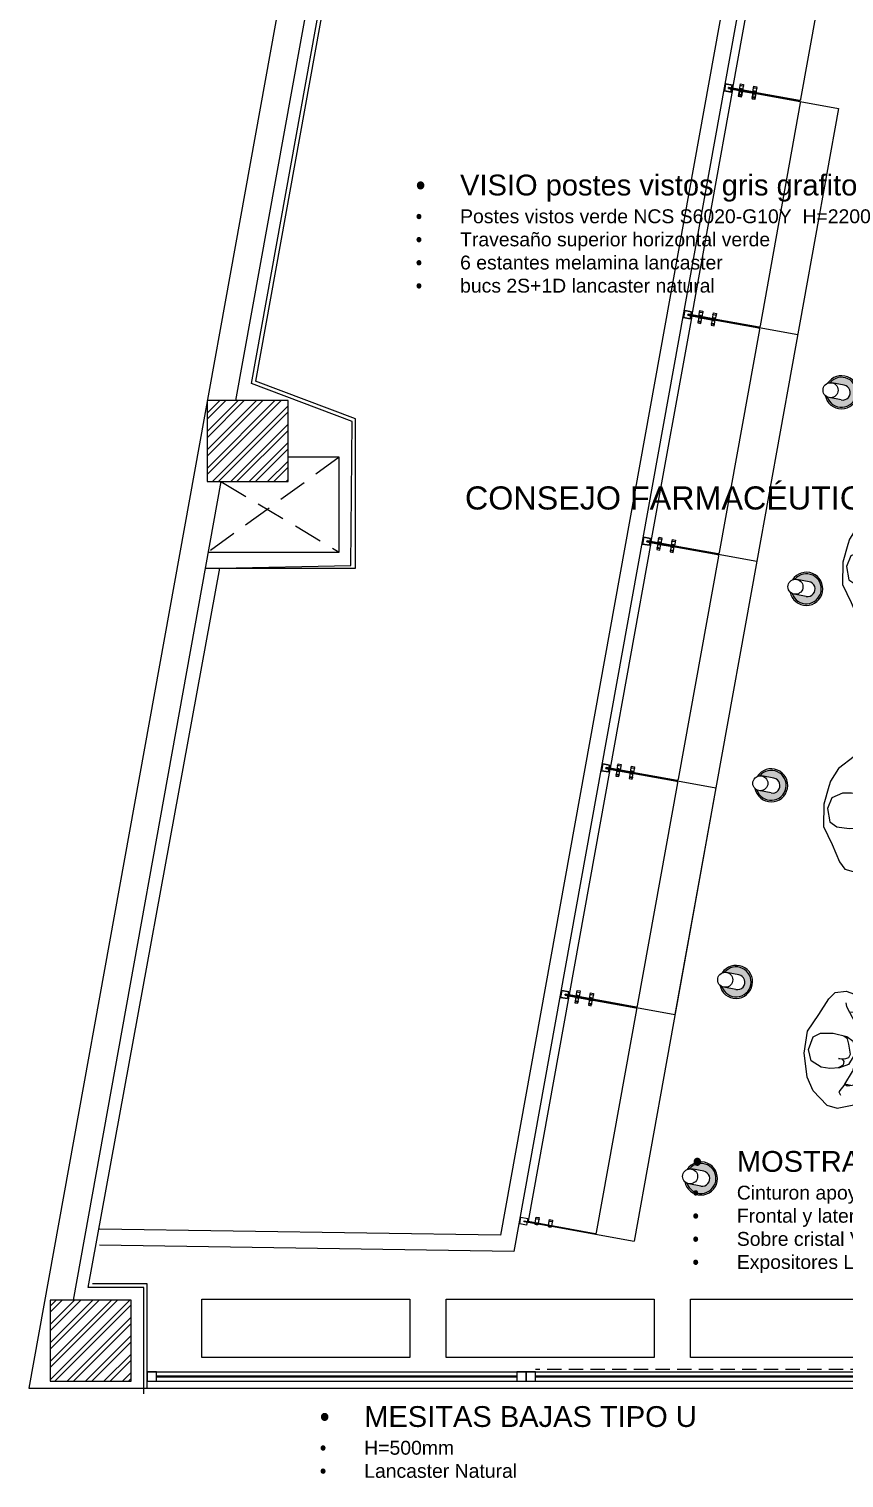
# Model space of a CAD drawing. Extents: x -62916 to 126930, y -44595 to 9525.
# Drawn here: x -28868 to -25342, y -26980 to -20713 of the extents above; entities that cross this region are included whole.
import ezdxf

# ---------------------------------------------------------------- set-up
doc = ezdxf.new("R2010")
doc.units = 0
doc.header["$LTSCALE"] = 1000
doc.header["$MEASUREMENT"] = 0
doc.linetypes.add('DASHED2', pattern=[0.375, 0.25, -0.125])
doc.linetypes.add('HIDDEN2', pattern=[0.1875, 0.125, -0.0625])
doc.layers.get('0').update_dxf_attribs({"linetype": 'CONTINUOUS'})
for name, color, linetype in [('A_luminarias tecnicas', 21, 'CONTINUOUS'), ('A_proyección o4', 251, 'CONTINUOUS'), ('ALZADO', 7, 'CONTINUOUS'), ('AREA', 1, 'CONTINUOUS'), ('Arturo', 8, 'CONTINUOUS'), ('CARPINTERIA', 4, 'CONTINUOUS'), ('Linea Capa Color 0140 Blau Vidre JB', 140, 'CONTINUOUS'), ('Mobiliario', 8, 'CONTINUOUS'), ('MURO', 2, 'CONTINUOUS')]:
    doc.layers.add(name, color=color, linetype=linetype)
doc.layers.add('textos DT ocultar', color=7, linetype='CONTINUOUS', lineweight=13)
doc.styles.add('ARIAL', font='Arial.ttf')
doc.styles.add('STYLE1', font='Arial.ttf', dxfattribs={"width": 0.75})

# ---------------------------------------------------------------- blocks, each defined once
blk = doc.blocks.new('Arturo')
at = {"layer": 'Arturo'}
for p, q in [((-221.6, 109.3, 0), (-217, 132.7, 0)), ((-217, 132.7, 0), (-204.2, 135.1, 0)), ((-204.2, 135.1, 0), (-200.7, 114.4, 0)), ((-200.7, 114.4, 0), (-194.6, 136.1, 0)), ((-194.6, 136.1, 0), (-185.2, 135.6, 0)), ((-185.2, 135.6, 0), (-181.5, 65.7, 0)), ((58.5, 154.8, 0), (50.1, 150.3, 0)), ((50.1, 150.3, 0), (75.9, 85.3, 0)), ((73.1, 137.5, 0), (58.5, 154.8, 0)), ((80.2, 161, 0), (67.6, 157.8, 0)), ((67.6, 157.8, 0), (73.1, 137.5, 0)), ((94.1, 141.6, 0), (80.2, 161, 0)), ((101.6, 154.5, 0), (90.3, 152.1, 0)), ((90.3, 152.1, 0), (94.1, 141.6, 0)), ((120, 126.7, 0), (101.6, 154.5, 0)), ((128.7, 143.9, 0), (114.5, 147.1, 0)), ((114.5, 147.1, 0), (120, 126.7, 0)), ((140.3, 105.3, 0), (128.7, 143.9, 0)), ((-253.9, 97, 0), (-242.3, 105.8, 0)), ((-248.5, 57.1, 0), (-253.9, 97, 0)), ((-242.3, 105.8, 0), (-238.8, 85, 0)), ((-238.8, 85, 0), (-233.7, 117.9, 0)), ((-233.7, 117.9, 0), (-222.5, 120.4, 0)), ((-222.5, 120.4, 0), (-221.6, 109.3, 0)), ((-181.5, 65.7, 0), (-171.5, 74.6, 0)), ((-171.5, 74.6, 0), (-154.6, 92.5, 0)), ((-144.1, 84, 0), (-160.6, 45.4, 0)), ((-154.6, 92.5, 0), (-144.1, 84, 0)), ((40.2, 98.5, 0), (34.2, 86.3, 0)), ((34.2, 86.3, 0), (65.3, 58.2, 0)), ((63.1, 89.2, 0), (40.2, 98.5, 0)), ((75.9, 85.3, 0), (63.1, 89.2, 0)), ((146.5, 60.3, 0), (140.3, 105.3, 0)), ((-251.3, -40.8, 0), (-235.3, 13.6, 0)), ((-235.3, 13.6, 0), (-248.5, 57.1, 0)), ((-237.2, 9, 0), (-220.6, 20.6, 0)), ((-220.6, 20.6, 0), (-193.8, 20.6, 0)), ((-160.6, 45.4, 0), (-189.1, 20.3, 0)), ((-189.1, 20.3, 0), (-188.5, 2.9, 0)), ((-188.5, 2.9, 0), (-180.8, -88.4, 0)), ((-146.4, 7.8, 0), (-155.8, -8.2, 0)), ((-125, 18.2, 0), (-146.4, 7.8, 0)), ((-105.7, 15.7, 0), (-125, 18.2, 0)), ((-88.9, 1.8, 0), (-105.7, 15.7, 0)), ((-82.2, -47.8, 0), (-88.9, 1.8, 0)), ((65.3, 58.2, 0), (101.6, 47.1, 0)), ((86.3, 0.3, 0), (74.1, -13.6, 0)), ((109.4, 6.5, 0), (86.3, 0.3, 0)), ((101.6, 47.1, 0), (108.4, 31, 0)), ((130.2, 60.6, 0), (105.8, 49.3, 0)), ((108.4, 31, 0), (126.8, -20, 0)), ((108.4, 31, 0), (126.8, -20, 0)), ((118.3, 3.5, 0), (109.4, 6.5, 0)), ((150.1, 56.9, 0), (130.2, 60.6, 0)), ((183.6, 17.5, 0), (146.5, 60.3, 0)), ((183.6, 17.5, 0), (216.3, -39.4, 0)), ((-271.4, -110.8, 0), (-251.3, -40.8, 0)), ((-178.2, -87, 0), (-139.8, -62.5, 0)), ((-155.8, -8.2, 0), (-152.9, -31.1, 0)), ((-152.9, -31.1, 0), (-145.1, -65.9, 0)), ((-139.8, -62.5, 0), (-84.1, -47.8, 0)), ((-85.4, -24.2, 0), (-83.3, -47.8, 0)), ((-84.1, -47.8, 0), (-19.9, -46.2, 0)), ((-57.7, -63.2, 0), (-30.5, -58.5, 0)), ((-30.5, -58.5, 0), (-20.4, -55.5, 0)), ((-20.4, -55.5, 0), (-12, -40.1, 0)), ((-12, -40.1, 0), (-1.1, -34.9, 0)), ((-1.1, -34.9, 0), (6.8, -43.3, 0)), ((6.8, -43.3, 0), (10.5, -58.4, 0)), ((9, -46.7, 0), (73.1, -56, 0)), ((10.5, -58.4, 0), (44.3, -75.2, 0)), ((72.6, -36.7, 0), (72.4, -55.9, 0)), ((74.1, -13.6, 0), (72.6, -36.7, 0)), ((130.7, -84.3, 0), (73.1, -56, 0)), ((126.8, -20, 0), (137.8, -73.4, 0)), ((134.8, -58.5, 0), (130.9, -84.4, 0)), ((236.8, -109.3, 0), (216.3, -39.4, 0)), ((-261.6, -157.2, 0), (-271.4, -110.8, 0)), ((-205.4, -101.9, 0), (-221.2, -106.5, 0)), ((-178.2, -87, 0), (-205.4, -101.9, 0)), ((-85.8, -152.2, 0), (-75.8, -92.6, 0)), ((-66.1, -88.5, 0), (-76.6, -105.3, 0)), ((-75.8, -92.6, 0), (-57.7, -63.2, 0)), ((-43.4, -80.4, 0), (-66.1, -88.5, 0)), ((-17.8, -74, 0), (-43.4, -80.4, 0)), ((-0.1, -70.4, 0), (-17.8, -74, 0)), ((13.7, -76, 0), (-0.1, -70.4, 0)), ((20.6, -93.8, 0), (13.7, -76, 0)), ((22.2, -120.2, 0), (20.6, -93.8, 0)), ((24.8, -102, 0), (22.2, -120.2, 0)), ((33.2, -94.6, 0), (24.8, -102, 0)), ((47.2, -97, 0), (33.2, -94.6, 0)), ((44.3, -75.2, 0), (62, -113.7, 0)), ((60.3, -117.6, 0), (47.2, -97, 0)), ((62, -113.7, 0), (67.4, -155.2, 0)), ((130.7, -84.3, 0), (165.5, -107.5, 0)), ((137.8, -73.4, 0), (132.2, -85, 0)), ((165.5, -107.5, 0), (179, -100.4, 0)), ((227.3, -155.8, 0), (236.8, -109.3, 0)), ((-232.4, -182.8, 0), (-261.6, -157.2, 0)), ((-160.7, -220.3, 0), (-232.4, -182.8, 0)), ((-81.7, -206.7, 0), (-85.8, -152.2, 0)), ((67.4, -155.2, 0), (65.1, -193, 0)), ((227.3, -155.8, 0), (169.5, -218.7, 0)), ((-85.5, -263.5, 0), (-160.7, -220.3, 0)), ((-63, -237.9, 0), (-81.7, -206.7, 0)), ((-6.6, -252.6, 0), (-63, -237.9, 0)), ((41.1, -238.5, 0), (-6.6, -252.6, 0)), ((65.1, -193, 0), (41.1, -238.5, 0)), ((112.6, -248.9, 0), (88.5, -254.5, 0)), ((169.5, -218.7, 0), (112.6, -248.9, 0)), ((11.1, -270.1, 0), (-85.5, -263.5, 0)), ((88.5, -254.5, 0), (11.1, -270.1, 0))]:
    blk.add_line(p, q, dxfattribs=at)
blk = doc.blocks.new('Hance semirec')
at = {"layer": 'A_luminarias tecnicas', "true_color": 0x007fff, "transparency": 33554534}
h = blk.add_hatch(color=150, dxfattribs=at)
h.dxf.hatch_style = 1
h.paths.add_polyline_path([(-0.0325, 0), (-0.0325, 0.0536, -0.069166), (-0.0313, 0.0625, 3.887654), (0.0313, 0.0625, -0.069166), (0.0325, 0.0536), (0.0325, 0, -1)])
at = {"layer": 'A_luminarias tecnicas'}
for p, q in [((-0.0325, 0), (-0.0325, 0.0536)), ((0.0325, 0), (0.0325, 0.0536))]:
    blk.add_line(p, q, dxfattribs=at)
blk.add_circle((0, 0.0536), 0.0325, dxfattribs=at)
for centre, radius, start, end in [((0, 0.0057), 0.0715, 112.00723, 67.99277), ((0, 0.0057), 0.0648, 118.85033, 61.14967), ((0, 0), 0.0325, 180, 0)]:
    blk.add_arc(centre, radius, start, end, dxfattribs=at)

msp = doc.modelspace()

# ---------------------------------------------------------------- hatches: boundary and pattern name
at = {"layer": 'ALZADO', "ltscale": 0.5}
h = msp.add_hatch(dxfattribs=at)
h.set_pattern_fill('ANSI32', color=256, scale=150)
h.set_pattern_definition([(45, (0, -25938.553), (-39.77476, 39.77476), []), (45, (26.517, -25938.553), (-39.77476, 39.77476), [])])
h.paths.add_polyline_path([(-21096.7, -22320.4), (-21666.7, -22320.4), (-21666.7, -22720.4), (-21096.7, -22720.4)])
h.paths.add_polyline_path([(-21666.7, -22320.4), (-22066.7, -22320.4), (-22066.7, -22720.4), (-21666.7, -22720.4)])
h.paths.add_polyline_path([(-24426.7, -22320.4), (-24776.7, -22320.4), (-24776.7, -22670.4), (-24426.7, -22670.4)])
h.paths.add_polyline_path([(-16686.3, -22270.4), (-17216.3, -22270.4), (-17216.3, -22690.4), (-16686.3, -22690.4)], flags=0)
h.paths.add_polyline_path([(-16656.7, -21970.4), (-17236.7, -21970.4), (-17236.7, -22770.4), (-16656.7, -22770.4)])
h.paths.add_polyline_path([(-16686.3, -22270.4), (-16686.3, -22690.4), (-17216.3, -22690.4), (-17216.3, -22270.4)], flags=16)
h.paths.add_polyline_path([(-11946.7, -19150.4), (-12476.7, -19150.4), (-12476.7, -19570.4), (-11946.7, -19570.4)])
h.paths.add_polyline_path([(-11972.7, -22270.4), (-12502.7, -22270.4), (-12502.7, -22690.4), (-11972.7, -22690.4)])
h.paths.add_polyline_path([(-22246.7, -19000.4), (-22746.7, -19000.4), (-22746.7, -19400.4), (-22246.7, -19400.4)])
h.paths.add_polyline_path([(-24376.7, -26210.4), (-24826.7, -26210.4), (-24826.7, -26560.4), (-24376.7, -26560.4)])
h.paths.add_polyline_path([(-21666.7, -26210.4), (-22116.7, -26210.4), (-22116.7, -26560.4), (-21666.7, -26560.4)])
h.paths.add_polyline_path([(-16716.7, -26150.4), (-17246.7, -26150.4), (-17246.7, -26510.4), (-16716.7, -26510.4)])
h.paths.add_polyline_path([(-11972.7, -26150.4), (-12502.7, -26150.4), (-12502.7, -26510.4), (-11972.7, -26510.4)])
h.paths.add_polyline_path([(-28426.7, -26210.4), (-28776.7, -26210.4), (-28776.7, -26560.4), (-28426.7, -26560.4)])
h.paths.add_polyline_path([(-27746.7, -22320.4), (-28096.7, -22320.4), (-28096.7, -22670.4), (-27746.7, -22670.4)])
h.paths.add_polyline_path([(-27146.7, -19000.4), (-27496.7, -19000.4), (-27496.7, -19350.4), (-27146.7, -19350.4)])
h.paths.add_polyline_path([(-16656.7, -19200.4), (-17406.7, -19200.4), (-17406.7, -19416.5), (-16656.7, -19416.5), (-16656.7, -19370.4)])

# ---------------------------------------------------------------- linework, layer by layer
at = {"color": 140, "ltscale": 10}
for p, q in [((-25794.9, -20979.8), (-25724, -20992.6)), ((-25793.8, -20973.9), (-25722.9, -20986.7)), ((-25970.3, -21960.2), (-25899.5, -21973)), ((-25969.3, -21954.3), (-25898.4, -21967.1)), ((-26146.4, -22934.5), (-26075.5, -22947.3)), ((-26147.5, -22940.4), (-26076.6, -22953.2)), ((-26324.6, -23920.5), (-26253.7, -23933.3)), ((-26323.5, -23914.6), (-26252.7, -23927.4)), ((-26501.7, -24900.6), (-26430.9, -24913.4)), ((-26500.7, -24894.7), (-26429.8, -24907.5)), ((-26677.8, -25874.8), (-26606.9, -25887.6))]:
    msp.add_line(p, q, dxfattribs=at)
at = {"ltscale": 10}
for points in [[(-25831.4, -20985.4), (-25826.1, -20955.9), (-25855.6, -20950.6), (-25861, -20980.1)], [(-25826.1, -20955.9), (-25831.4, -20985.4), (-25861, -20980.1), (-25855.6, -20950.6)], [(-25829.8, -20985.7), (-25824.4, -20956.2), (-25854, -20950.8), (-25859.3, -20980.4)], [(-25824.5, -20956.1), (-25829.7, -20985.7), (-25859.3, -20980.4), (-25854, -20950.9)], [(-25723.8, -20991.7), (-25723.1, -20987.7), (-25841.2, -20966.4), (-25841.9, -20970.3)], [(-25723.1, -20987.7), (-25723.8, -20991.7), (-25841.9, -20970.3), (-25841.2, -20966.4)], [(-25722.2, -20991.9), (-25721.5, -20988), (-25839.5, -20966.7), (-25840.3, -20970.6)], [(-25721.4, -20987.8), (-25722.1, -20991.7), (-25840.2, -20970.6), (-25839.5, -20966.7)], [(-25786.3, -21005.8), (-25781.9, -20981.2), (-25794.7, -20978.9), (-25799.1, -21003.5)], [(-25784.7, -21006), (-25780.2, -20981.4), (-25793, -20979.1), (-25797.5, -21003.7)], [(-25776.7, -20952.6), (-25781.2, -20977.2), (-25794, -20974.9), (-25789.5, -20950.3)], [(-25728.3, -21016.3), (-25723.8, -20991.7), (-25736.6, -20989.4), (-25741.1, -21014)], [(-25726.4, -21016.8), (-25722.2, -20992.1), (-25735, -20990), (-25739.2, -21014.6)], [(-25718.7, -20963.1), (-25723.1, -20987.7), (-25735.9, -20985.4), (-25731.5, -20960.8)], [(-26006.9, -21965.8), (-26001.6, -21936.3), (-26031.1, -21931), (-26036.4, -21960.5)], [(-26001.6, -21936.3), (-26006.9, -21965.8), (-26036.4, -21960.5), (-26031.1, -21931)], [(-25952.2, -21933), (-25956.6, -21957.6), (-25969.4, -21955.3), (-25965, -21930.7)], [(-25899.3, -21972.1), (-25898.6, -21968.1), (-26016.7, -21946.8), (-26017.4, -21950.7)], [(-25898.6, -21968.1), (-25899.3, -21972.1), (-26017.4, -21950.7), (-26016.7, -21946.8)], [(-25961.8, -21986.2), (-25957.4, -21961.6), (-25970.2, -21959.3), (-25974.6, -21983.9)], [(-25903.7, -21996.7), (-25899.3, -21972.1), (-25912.1, -21969.7), (-25916.5, -21994.3)], [(-25894.1, -21943.5), (-25898.6, -21968.1), (-25911.4, -21965.8), (-25906.9, -21941.2)], [(-26178.7, -22916.4), (-26184, -22945.9), (-26213.6, -22940.6), (-26208.2, -22911.1)], [(-26184, -22945.9), (-26178.7, -22916.4), (-26208.2, -22911.1), (-26213.6, -22940.6)], [(-26075.7, -22948.2), (-26076.4, -22952.2), (-26194.5, -22930.8), (-26193.8, -22926.9)], [(-26076.4, -22952.2), (-26075.7, -22948.2), (-26193.8, -22926.9), (-26194.5, -22930.8)], [(-26129.3, -22913.1), (-26133.8, -22937.8), (-26146.6, -22935.4), (-26142.1, -22910.8)], [(-26071.3, -22923.6), (-26075.7, -22948.2), (-26088.5, -22945.9), (-26084.1, -22921.3)], [(-26138.9, -22966.3), (-26134.5, -22941.7), (-26147.3, -22939.4), (-26151.7, -22964)], [(-26080.9, -22976.8), (-26076.4, -22952.2), (-26089.2, -22949.9), (-26093.7, -22974.5)], [(-26355.8, -23896.5), (-26361.2, -23926.1), (-26390.7, -23920.7), (-26385.4, -23891.2)], [(-26361.2, -23926.1), (-26355.8, -23896.5), (-26385.4, -23891.2), (-26390.7, -23920.7)], [(-26252.8, -23928.4), (-26253.6, -23932.3), (-26371.6, -23911), (-26370.9, -23907)], [(-26253.6, -23932.3), (-26252.8, -23928.4), (-26370.9, -23907), (-26371.6, -23911)], [(-26316.1, -23946.4), (-26311.6, -23921.8), (-26324.4, -23919.5), (-26328.9, -23944.1)], [(-26306.5, -23893.3), (-26310.9, -23917.9), (-26323.7, -23915.6), (-26319.3, -23891)], [(-26258, -23956.9), (-26253.6, -23932.3), (-26266.4, -23930), (-26270.8, -23954.6)], [(-26248.4, -23903.8), (-26252.8, -23928.4), (-26265.6, -23926.1), (-26261.2, -23901.5)], [(-26533, -24876.7), (-26538.3, -24906.2), (-26567.8, -24900.9), (-26562.5, -24871.3)], [(-26538.3, -24906.2), (-26533, -24876.7), (-26562.5, -24871.3), (-26567.8, -24900.9)], [(-26483.6, -24873.4), (-26488, -24898), (-26500.8, -24895.7), (-26496.4, -24871.1)], [(-26430, -24908.5), (-26430.7, -24912.4), (-26548.8, -24891.1), (-26548.1, -24887.1)], [(-26430.7, -24912.4), (-26430, -24908.5), (-26548.1, -24887.1), (-26548.8, -24891.1)], [(-26493.2, -24926.5), (-26488.8, -24901.9), (-26501.5, -24899.6), (-26506, -24924.2)], [(-26435.1, -24937), (-26430.7, -24912.4), (-26443.5, -24910.1), (-26447.9, -24934.7)], [(-26425.5, -24883.9), (-26430, -24908.5), (-26442.8, -24906.2), (-26438.3, -24881.6)], [(-26710.1, -25856.8), (-26715.4, -25886.3), (-26744.9, -25881), (-26739.6, -25851.5)], [(-26607.1, -25888.6), (-26607.8, -25892.5), (-26725.9, -25871.2), (-26725.2, -25867.3)], [(-26660.7, -25853.5), (-26665.2, -25878.1), (-26678, -25875.8), (-26673.5, -25851.2)], [(-26602.7, -25864), (-26607.1, -25888.6), (-26619.9, -25886.3), (-26615.5, -25861.7)]]:
    msp.add_lwpolyline(points, close=True, dxfattribs=at)
for points in [[(-25795, -20980.8), (-25794.7, -20978.9), (-25781.9, -20981.2), (-25782.2, -20983.1, -0.307692)], [(-25793.6, -20973), (-25794, -20974.9), (-25781.2, -20977.2), (-25780.8, -20975.3, 0.307692)], [(-25793.3, -20981), (-25793, -20979), (-25780.2, -20981.3), (-25780.6, -20983.3, -0.307692)], [(-25792, -20973.2), (-25792.3, -20975.2), (-25779.5, -20977.5), (-25779.2, -20975.5, 0.307692)], [(-25737, -20991.3), (-25736.6, -20989.4), (-25723.8, -20991.7), (-25724.2, -20993.6, -0.307692)], [(-25735.6, -20983.4), (-25735.9, -20985.4), (-25723.1, -20987.7), (-25722.8, -20985.8, 0.307692)], [(-25735.3, -20991.4), (-25734.9, -20989.4), (-25722.1, -20991.7), (-25722.5, -20993.7, -0.307692)], [(-25735.3, -20991.7), (-25735, -20989.8), (-25722.1, -20991.9), (-25722.5, -20993.9, -0.307692)], [(-25733.9, -20983.7), (-25734.3, -20985.7), (-25721.5, -20988), (-25721.1, -20986, 0.307692)], [(-25970.5, -21961.2), (-25970.2, -21959.3), (-25957.4, -21961.6), (-25957.7, -21963.5, -0.307692)], [(-25969.1, -21953.3), (-25969.4, -21955.3), (-25956.6, -21957.6), (-25956.3, -21955.7, 0.307692)], [(-25912.4, -21971.7), (-25912.1, -21969.7), (-25899.3, -21972.1), (-25899.7, -21974, -0.307692)], [(-25911, -21963.8), (-25911.4, -21965.8), (-25898.6, -21968.1), (-25898.2, -21966.2, 0.307692)], [(-26146.2, -22933.5), (-26146.6, -22935.4), (-26133.8, -22937.8), (-26133.4, -22935.8, 0.307692)], [(-26147.6, -22941.3), (-26147.3, -22939.4), (-26134.5, -22941.7), (-26134.8, -22943.7, -0.307692)], [(-26089.6, -22951.8), (-26089.2, -22949.9), (-26076.4, -22952.2), (-26076.8, -22954.1, -0.307692)], [(-26088.2, -22944), (-26088.5, -22945.9), (-26075.7, -22948.2), (-26075.4, -22946.3, 0.307692)], [(-26324.8, -23921.5), (-26324.4, -23919.5), (-26311.6, -23921.8), (-26312, -23923.8, -0.307692)], [(-26323.3, -23913.6), (-26323.7, -23915.6), (-26310.9, -23917.9), (-26310.6, -23915.9, 0.307692)], [(-26266.7, -23932), (-26266.4, -23930), (-26253.6, -23932.3), (-26253.9, -23934.3, -0.307692)], [(-26265.3, -23924.1), (-26265.6, -23926.1), (-26252.8, -23928.4), (-26252.5, -23926.4, 0.307692)], [(-26501.9, -24901.6), (-26501.5, -24899.6), (-26488.8, -24901.9), (-26489.1, -24903.9, -0.307692)], [(-26500.5, -24893.7), (-26500.8, -24895.7), (-26488, -24898), (-26487.7, -24896, 0.307692)], [(-26443.8, -24912.1), (-26443.5, -24910.1), (-26430.7, -24912.4), (-26431, -24914.4, -0.307692)], [(-26442.4, -24904.2), (-26442.8, -24906.2), (-26430, -24908.5), (-26429.6, -24906.5, 0.307692)], [(-26679, -25881.7), (-26678.7, -25879.7), (-26665.9, -25882.1), (-26666.2, -25884, -0.307692)], [(-26621, -25892.2), (-26620.6, -25890.2), (-26607.8, -25892.5), (-26608.2, -25894.5, -0.307692)]]:
    msp.add_lwpolyline(points, format="xyb", close=True, dxfattribs=at)
at = {"color": 8, "ltscale": 10}
for points in [[(-25790.9, -20958.2, -1), (-25790.6, -20956.2), (-25777.8, -20958.5, -1), (-25778.2, -20960.5)], [(-25732.9, -20968.7, -1), (-25732.5, -20966.7), (-25719.7, -20969, -1), (-25720.1, -20971)], [(-25797.7, -20995.6, 1), (-25798.1, -20997.6), (-25785.3, -20999.9, 1), (-25784.9, -20997.9)], [(-25796, -20995.9, 1), (-25796.4, -20997.8), (-25783.6, -21000.1, 1), (-25783.3, -20998.2)], [(-25739.6, -21006.1, 1), (-25740, -21008), (-25727.2, -21010.4, 1), (-25726.8, -21008.4)], [(-25737.8, -21006.7, 1), (-25738.2, -21008.7), (-25725.4, -21010.9, 1), (-25725, -21008.9)], [(-25973.2, -21976, 1), (-25973.5, -21978), (-25960.7, -21980.3, 1), (-25960.4, -21978.3)], [(-25966.4, -21938.6, -1), (-25966.1, -21936.6), (-25953.3, -21938.9, -1), (-25953.6, -21940.9)], [(-25915.1, -21986.5, 1), (-25915.5, -21988.4), (-25902.7, -21990.8, 1), (-25902.3, -21988.8)], [(-25908.4, -21949.1, -1), (-25908, -21947.1), (-25895.2, -21949.4, -1), (-25895.6, -21951.4)], [(-26143.5, -22918.7, -1), (-26143.2, -22916.7), (-26130.4, -22919.1, -1), (-26130.8, -22921)], [(-26085.5, -22929.2, -1), (-26085.1, -22927.2), (-26072.3, -22929.5, -1), (-26072.7, -22931.5)], [(-26150.3, -22956.1, 1), (-26150.7, -22958.1), (-26137.9, -22960.4, 1), (-26137.5, -22958.4)], [(-26092.2, -22966.6, 1), (-26092.6, -22968.6), (-26079.8, -22970.9, 1), (-26079.5, -22968.9)], [(-26327.4, -23936.2, 1), (-26327.8, -23938.2), (-26315, -23940.5, 1), (-26314.6, -23938.5)], [(-26320.7, -23898.8, -1), (-26320.3, -23896.9), (-26307.5, -23899.2, -1), (-26307.9, -23901.1)], [(-26262.6, -23909.3, -1), (-26262.3, -23907.4), (-26249.5, -23909.7, -1), (-26249.8, -23911.6)], [(-26269.4, -23946.7, 1), (-26269.7, -23948.7), (-26256.9, -23951, 1), (-26256.6, -23949)], [(-26497.8, -24879, -1), (-26497.5, -24877), (-26484.7, -24879.3, -1), (-26485, -24881.3)], [(-26504.6, -24916.4, 1), (-26504.9, -24918.3), (-26492.1, -24920.6, 1), (-26491.8, -24918.7)], [(-26446.5, -24926.8, 1), (-26446.9, -24928.8), (-26434.1, -24931.1, 1), (-26433.7, -24929.2)], [(-26439.7, -24889.4, -1), (-26439.4, -24887.5), (-26426.6, -24889.8, -1), (-26427, -24891.8)], [(-26674.9, -25859.1, -1), (-26674.6, -25857.1), (-26661.8, -25859.4, -1), (-26662.1, -25861.4)], [(-26616.9, -25869.6, -1), (-26616.5, -25867.6), (-26603.7, -25869.9, -1), (-26604.1, -25871.9)]]:
    msp.add_lwpolyline(points, format="xyb", close=True, dxfattribs=at)
at = {"layer": 'ALZADO', "ltscale": 0.5}
for p, q in [((-26828.2, -25929.2), (-28562.6, -25902.7)), ((-26769.9, -26000.1), (-28563.6, -25972.7))]:
    msp.add_line(p, q, dxfattribs=at)
for points in [[(-28119.7, -26206), (-27219.7, -26206), (-27219.7, -26457.7), (-28119.7, -26457.7)], [(-27062.5, -26206), (-26162.5, -26206), (-26162.5, -26457.7), (-27062.5, -26457.7)], [(-26005.4, -26206), (-25105.4, -26206), (-25105.4, -26457.7), (-26005.4, -26457.7)]]:
    msp.add_lwpolyline(points, close=True, dxfattribs=at)
at = {"layer": 'CARPINTERIA', "ltscale": 0.5}
for p, q in [((-28356.7, -26520.4), (-26716.7, -26520.4)), ((-28356.7, -26560.4), (-26716.7, -26560.4)), ((-26716.7, -26520.4), (-24916.7, -26520.4)), ((-26716.7, -26560.4), (-24916.7, -26560.4)), ((-28356.7, -26590.4), (-24876.7, -26590.4))]:
    msp.add_line(p, q, dxfattribs=at)
at = {"layer": 'CARPINTERIA', "color": 5, "linetype": 'HIDDEN2', "ltscale": 0.5}
msp.add_line((-24876.7, -26510.4), (-26676.7, -26510.4), dxfattribs=at)
at = {"layer": 'CARPINTERIA', "ltscale": 0.5}
for points in [[(-28356.7, -26560.4), (-28316.7, -26560.4), (-28316.7, -26520.4), (-28356.7, -26520.4)], [(-26756.7, -26560.4), (-26716.7, -26560.4), (-26716.7, -26520.4), (-26756.7, -26520.4)], [(-26716.7, -26560.4), (-26676.7, -26560.4), (-26676.7, -26520.4), (-26716.7, -26520.4)]]:
    msp.add_lwpolyline(points, close=True, dxfattribs=at)
at = {"layer": 'CARPINTERIA', "color": 71, "ltscale": 0.5, "const_width": 10}
for points in [[(-28316.7, -26540.4), (-26756.7, -26540.4)], [(-26676.7, -26540.4), (-24916.7, -26540.4)]]:
    msp.add_lwpolyline(points, dxfattribs=at)
at = {"layer": 'Linea Capa Color 0140 Blau Vidre JB', "ltscale": 10}
for points in [[(-25528.2, -21016.9), (-25353.9, -20052.5, 0.414214), (-25357.9, -20046.7), (-25648.2, -19994.2), (-25824.3, -20968.4), (-25534, -21020.9, 0.414214)], [(-25703.7, -21997.3), (-25529.4, -21032.9, 0.414214), (-25533.4, -21027.1), (-25823.7, -20974.6), (-25999.8, -21948.8), (-25709.5, -22001.3, 0.414214)], [(-25880.8, -22977.4), (-25706.5, -22013, 0.414214), (-25710.5, -22007.2), (-26000.8, -21954.7), (-26176.9, -22928.9), (-25886.6, -22981.4, 0.414214)], [(-26057.9, -23957.5), (-25883.6, -22993.1, 0.414214), (-25887.7, -22987.3), (-26178, -22934.8), (-26354, -23909.1), (-26063.7, -23961.5, 0.414214)], [(-26235.1, -24937.6), (-26060.8, -23973.2, 0.414214), (-26064.8, -23967.4), (-26355.1, -23915), (-26531.2, -24889.2), (-26240.9, -24941.7, 0.414214)], [(-26412.2, -25917.7), (-26237.9, -24953.4, 0.414214), (-26241.9, -24947.6), (-26532.2, -24895.1), (-26708.3, -25869.3), (-26418, -25921.8, 0.414214)]]:
    msp.add_lwpolyline(points, format="xyb", close=True, dxfattribs=at)
at = {"layer": 'Mobiliario', "ltscale": 0.5}
for p, q in [((-25722.1, -20991.7), (-25364.9, -21056.3)), ((-25364.9, -21056.3), (-25718.9, -23014.8)), ((-25898.9, -21970.1), (-25541.7, -22034.6)), ((-26076.1, -22950.2), (-25718.9, -23014.8)), ((-25718.9, -23014.8), (-26073.1, -24975)), ((-26253.2, -23930.3), (-25896, -23994.9)), ((-25896, -23994.7), (-26250.2, -25955)), ((-26430.3, -24910.3), (-26073.1, -24974.8)), ((-26430.3, -24910.5), (-26073.1, -24975)), ((-26607.4, -25890.4), (-26250.2, -25955))]:
    msp.add_line(p, q, dxfattribs=at)
at = {"layer": 'MURO', "ltscale": 0.5}
for p, q in [((-27117.1, -16900.4), (-28868.3, -26590.4)), ((-25564.6, -18937), (-26828.2, -25929.2)), ((-25493.5, -18937.3), (-26769.9, -26000.1)), ((-27438, -19350.4), (-27974.7, -22320.4)), ((-27379.5, -19420.4), (-27888.3, -22235.9)), ((-28038, -22670.4), (-28677.7, -26210.4))]:
    msp.add_line(p, q, dxfattribs=at)
at = {"layer": 'MURO', "color": 5, "linetype": 'DASHED2', "ltscale": 0.5}
for p, q in [((-27525.7, -22565.4), (-28093.1, -22975.4)), ((-28038, -22670.4), (-27525.7, -22975.4))]:
    msp.add_line(p, q, dxfattribs=at)
at = {"layer": 'MURO', "color": 5, "ltscale": 0.5}
for points in [[(-28611.9, -26155.4), (-28042.7, -23045.4), (-27475.7, -23033.2), (-27469.7, -22409.8), (-27905.3, -22245.5), (-27392, -19405.4), (-27091.7, -19405.4), (-27091.7, -18945.4), (-27308.9, -18945.4), (-26970.9, -17075.4), (-22846.7, -17075.4)], [(-28371.7, -26615.4), (-28371.7, -26155.4), (-28611.9, -26155.4)]]:
    msp.add_lwpolyline(points, dxfattribs=at)
at = {"layer": 'MURO', "ltscale": 0.5}
for points in [[(-28105.7, -23045.4), (-27455.7, -23045.4), (-27455.7, -22399), (-27888.3, -22235.9)], [(-28093.1, -22975.4), (-27525.7, -22975.4), (-27525.7, -22565.4), (-27746.7, -22565.4)], [(-28868.3, -26590.4), (-28356.7, -26590.4), (-28356.7, -26140.4), (-28593.9, -26140.4)]]:
    msp.add_lwpolyline(points, dxfattribs=at)
for points in [[(-27746.7, -22320.4), (-28096.7, -22320.4), (-28096.7, -22670.4), (-27746.7, -22670.4)], [(-28426.7, -26210.4), (-28776.7, -26210.4), (-28776.7, -26560.4), (-28426.7, -26560.4)]]:
    msp.add_lwpolyline(points, close=True, dxfattribs=at)

# ---------------------------------------------------------------- block references
at = {"color": 7, "lineweight": 13, "ltscale": 10, "xscale": -1, "rotation": 265.5053203282939}
for p in [(-25078.3, -23050.7), (-25160.6, -24097.5)]:
    msp.add_blockref('Arturo', p, dxfattribs=at)
at = {"color": 7, "lineweight": 13, "ltscale": 10, "rotation": 265.5053203282939}
msp.add_blockref('Arturo', (-25243.5, -25152.9), dxfattribs=at)
at = {"layer": 'A_proyección o4', "linetype": 'ByBlock', "xscale": 1000, "yscale": 1000, "zscale": 1000, "rotation": 79.18251777849227}
for p in [(-25347.3, -22285.2), (-25499.2, -23135.2), (-25651.2, -23985.1), (-25803.1, -24835.1), (-25955, -25685.1)]:
    msp.add_blockref('Hance semirec', p, dxfattribs=at)

# ---------------------------------------------------------------- texts
at = {"layer": 'AREA', "color": 3, "style": 'STYLE1'}
msp.add_text('CONSEJO FARMACÉUTICO', height=100, dxfattribs=at).set_placement((-26981.9, -22791.2))
at = {"layer": 'textos DT ocultar', "color": 6, "char_height": 64, "width": 2052.392, "attachment_point": 1, "style": 'ARIAL'}
for s, insert in [('\\pxi-3,l3,t3;{\\fSymbol|b0|i0|c2|p18;\\H1.4063x;·^I}{\\H1.4063x;VISIO postes vistos gris grafito\\P{\\fSymbol|b0|i0|c2|p18;\\H0.66664x;·^I}\\H0.66664x;Postes vistos verde NCS S6020-G10Y  H=2200\\P{\\fSymbol|b0|i0|c2|p18;·^I}Travesaño superior horizontal verde\\P{\\fSymbol|b0|i0|c2|p18;·^I}6 estantes melamina lancaster\\P{\\fSymbol|b0|i0|c2|p18;·^I}bucs 2S+1D lancaster natural\\P\\pi0,l0,tz;                                    \\P \\H0.99997x;      \\P                        \\P\\pi13.128;              }', (-27194.9, -21342.9)), ('\\pxi-3,l3,t3;{\\fSymbol|b0|i0|c2|p18;\\H1.4063x;·^I}{\\H1.4063x;MOSTRADOR KUBIC\\P{\\fSymbol|b0|i0|c2|p18;\\H0.66664x;·^I}\\H0.66664x;Cinturon apoyabolsos y zócalo Lancaster Natural\\P{\\fSymbol|b0|i0|c2|p18;·^I}Frontal y laterales Vainilla\\P{\\fSymbol|b0|i0|c2|p18;·^I}Sobre cristal Vainilla\\P{\\fSymbol|b0|i0|c2|p18;·^I}Expositores Lancaster Natural\\P\\pi0,l0,tz;                                    \\P \\H0.99997x;      \\P                        \\P\\pi13.128;              }', (-25997.5, -25565.4, 0)), ('\\pxi-3,l3,t3;{\\fSymbol|b0|i0|c2|p18;\\H1.4063x;·^I}{\\H1.4063x;MESITAS BAJAS TIPO U\\P{\\fSymbol|b0|i0|c2|p18;\\H0.66664x;·^I}\\H0.66664x;H=500mm\\P{\\fSymbol|b0|i0|c2|p18;·^I}Lancaster Natural\\P\\pi0,l0,tz;\\P \\H0.99997x;      \\P                        \\P\\pi13.128;              }', (-27609.8, -26668.7, 0))]:
    msp.add_mtext(s, dxfattribs=dict(at, insert=insert))

doc.saveas('drawing.dxf')
